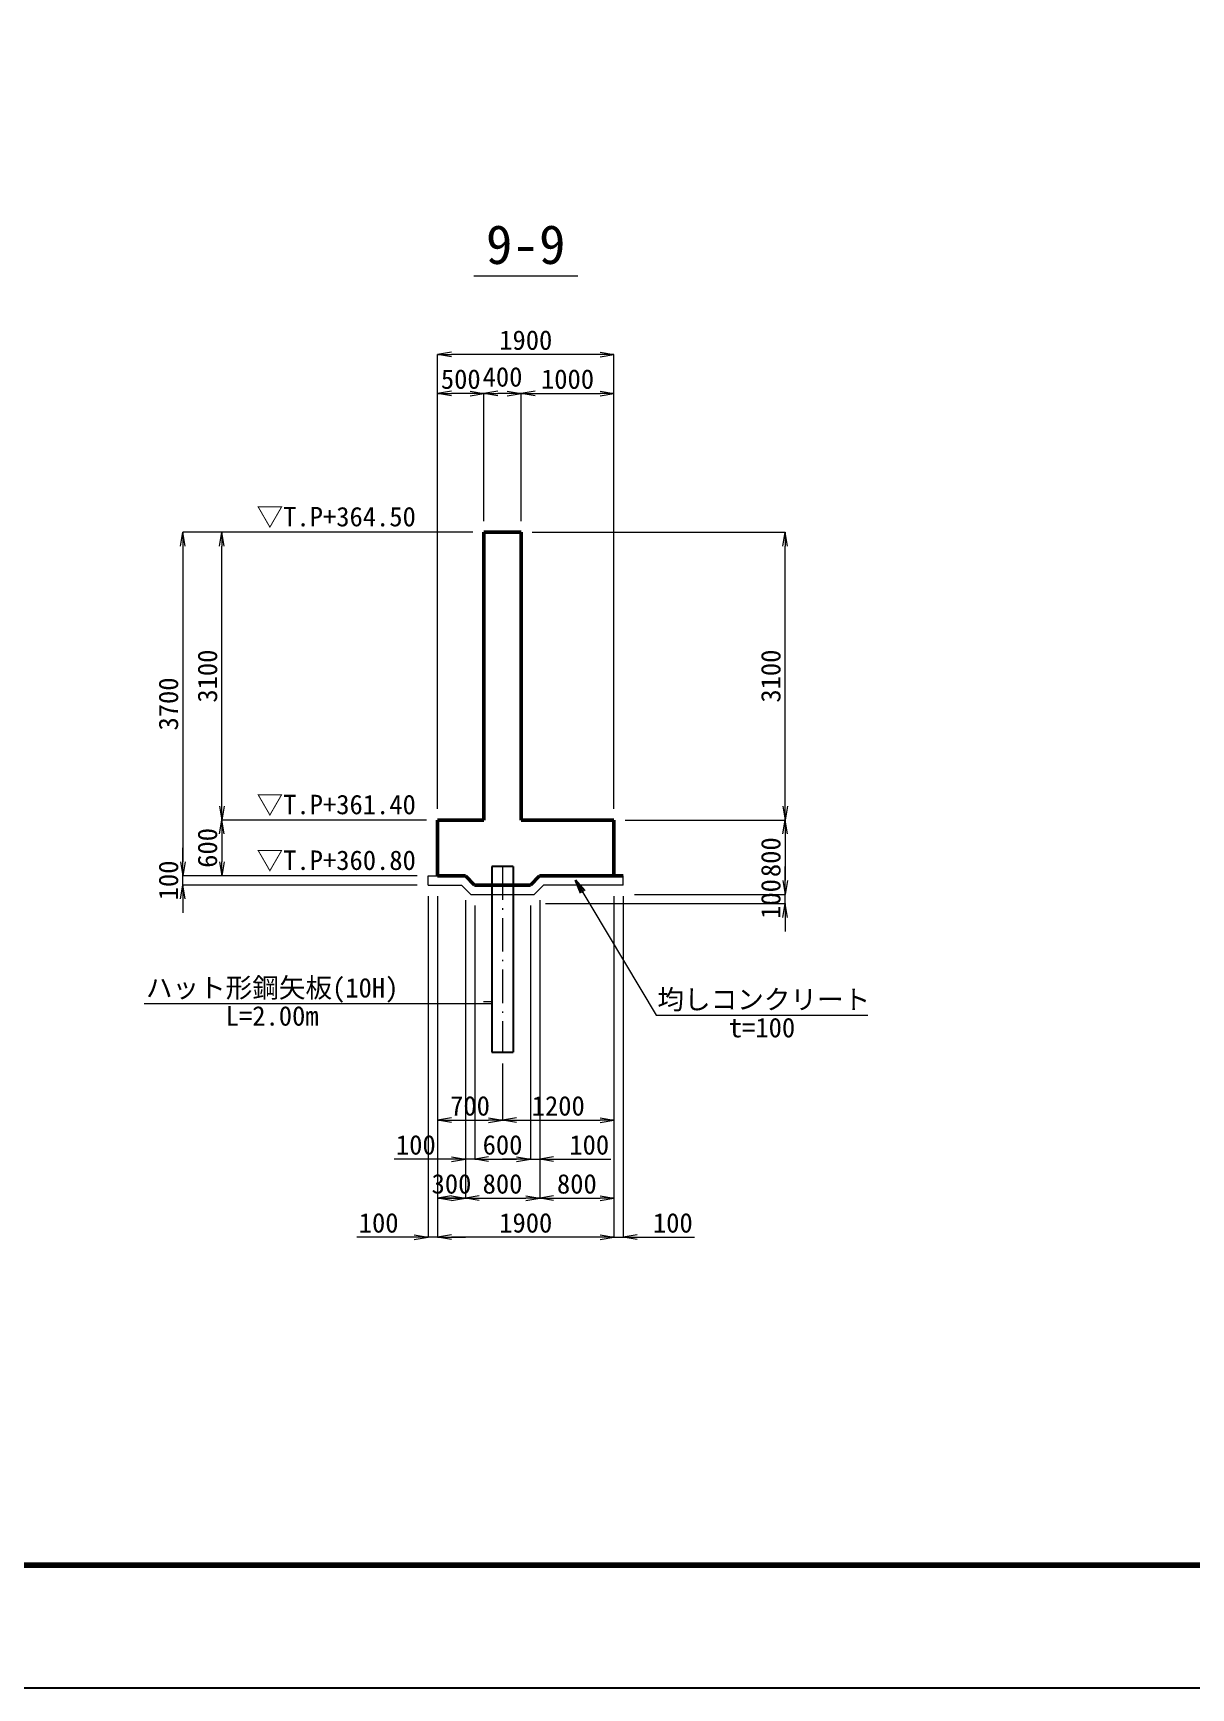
# Model space of a CAD drawing. Header units: millimetres. Extents: x 156724 to 219930, y -98905 to 17820.
# Drawn here: x 181938 to 194407, y -98905 to -81085 of the extents above; entities that cross this region are included whole.
import ezdxf
from ezdxf.enums import TextEntityAlignment as Align

# ---------------------------------------------------------------- set-up
doc = ezdxf.new("R2010")
doc.units = ezdxf.units.MM
doc.header["$LTSCALE"] = 60
doc.header["$PDSIZE"] = 300
doc.linetypes.add('SXF_一点短鎖線', pattern=[9.25, 6, -1.5, 0.25, -1.5])
doc.layers.get('Defpoints').update_dxf_attribs({"color": 151})
for name, color, linetype, lineweight in [('D-BMK', 2, 'SXF_一点短鎖線', 13), ('D-STR', 1, 'Continuous', 50), ('D-STR-DIM', 7, 'Continuous', 13), ('D-STR-HTXT', 7, 'Continuous', 13), ('D-STR-STR3', 4, 'Continuous', 25), ('D-STR-STR7', 1, 'Continuous', 13), ('D-STR-TXT', 7, 'Continuous', 13), ('D-TTL', 2, 'Continuous', 140), ('D-TTL-LINE', 7, 'Continuous', 13), ('D-TTL-TXT', 7, 'Continuous', 13)]:
    doc.layers.add(name, color=color, linetype=linetype, lineweight=lineweight)
doc.styles.add('MS ゴシック', font='MS Gothic.ttf')
doc.dimstyles.new('DIM-60-F', dxfattribs={"dimscale": 60, "dimtxt": 3.5, "dimasz": 2.5, "dimexe": 0, "dimexo": 2, "dimgap": 0.8, "dimtad": 1, "dimdec": 0, "dimzin": 0, "dimdsep": 46, "dimtxsty": 'MS ゴシック', "dimblk": 'OPEN', "dimcen": 0.1, "dimaunit": 1, "dimadec": 4, "dimazin": 0, "dimtfac": 1, "dimtdec": 0, "dimtmove": 2, "dimatfit": 3, "dimldrblk": 'OPEN', "dimfxl": 1, "dimtolj": 1, "dimtzin": 0, "dimlwd": -1, "dimlwe": -1, "dimarcsym": 2})

# ---------------------------------------------------------------- blocks, each defined once
blk = doc.blocks.new('_Open')
at = {"color": 0, "linetype": 'ByBlock', "lineweight": -2}
for p, q in [((-1, 0.17), (0, 0)), ((-1, -0.17), (0, 0)), ((0, 0), (-1, 0))]:
    blk.add_line(p, q, dxfattribs=at)
blk = doc.blocks.new('*D163')
at = {"layer": 'D-STR-DIM', "color": 0, "transparency": 16777216}
for p, q in [((186794, -86339), (186794, -84965)), ((187044, -84965), (186944, -84965)), ((187194, -86339), (187194, -84965))]:
    blk.add_line(p, q, dxfattribs=at)
at = {"layer": 'Defpoints', "color": 0, "transparency": 16777216}
for p in [(186794, -84965), (186794, -86459), (187194, -86459)]:
    blk.add_point(p, dxfattribs=at)
at = {"layer": 'D-STR-DIM', "color": 0, "transparency": 16777216, "xscale": 150, "yscale": 150, "zscale": 150, "rotation": 180}
blk.add_blockref('_Open', (186794, -84965), dxfattribs=at)
at = {"layer": 'D-STR-DIM', "color": 0, "transparency": 16777216, "xscale": 150, "yscale": 150, "zscale": 150}
blk.add_blockref('_Open', (187194, -84965), dxfattribs=at)
at = {"layer": 'D-STR-DIM', "color": 0, "transparency": 16777216, "insert": (186994, -84788), "char_height": 210, "attachment_point": 5, "style": 'MS ゴシック'}
blk.add_mtext('\\A1;400', dxfattribs=at)
blk = doc.blocks.new('*D164')
at = {"layer": 'D-STR-DIM', "color": 0, "transparency": 16777216}
for p, q in [((187194, -86339), (187194, -84965)), ((187344, -84965), (188044, -84965)), ((188194, -89439), (188194, -84965))]:
    blk.add_line(p, q, dxfattribs=at)
at = {"layer": 'Defpoints', "color": 0, "transparency": 16777216}
for p in [(188194, -84965), (187194, -86459), (188194, -89559)]:
    blk.add_point(p, dxfattribs=at)
at = {"layer": 'D-STR-DIM', "color": 0, "transparency": 16777216, "xscale": 150, "yscale": 150, "zscale": 150, "rotation": 180}
blk.add_blockref('_Open', (187194, -84965), dxfattribs=at)
at = {"layer": 'D-STR-DIM', "color": 0, "transparency": 16777216, "xscale": 150, "yscale": 150, "zscale": 150}
blk.add_blockref('_Open', (188194, -84965), dxfattribs=at)
at = {"layer": 'D-STR-DIM', "color": 0, "transparency": 16777216, "insert": (187694, -84812), "char_height": 210, "attachment_point": 5, "style": 'MS ゴシック'}
blk.add_mtext('\\A1;1000', dxfattribs=at)
blk = doc.blocks.new('*D165')
at = {"layer": 'D-STR-DIM', "color": 0, "transparency": 16777216}
for p, q in [((186294, -89439), (186294, -84965)), ((186644, -84965), (186444, -84965)), ((186794, -86339), (186794, -84965))]:
    blk.add_line(p, q, dxfattribs=at)
at = {"layer": 'Defpoints', "color": 0, "transparency": 16777216}
for p in [(186294, -84965), (186794, -86459), (186294, -89559)]:
    blk.add_point(p, dxfattribs=at)
at = {"layer": 'D-STR-DIM', "color": 0, "transparency": 16777216, "xscale": 150, "yscale": 150, "zscale": 150, "rotation": 180}
blk.add_blockref('_Open', (186294, -84965), dxfattribs=at)
at = {"layer": 'D-STR-DIM', "color": 0, "transparency": 16777216, "xscale": 150, "yscale": 150, "zscale": 150}
blk.add_blockref('_Open', (186794, -84965), dxfattribs=at)
at = {"layer": 'D-STR-DIM', "color": 0, "transparency": 16777216, "insert": (186544, -84812), "char_height": 210, "attachment_point": 5, "style": 'MS ゴシック'}
blk.add_mtext('\\A1;500', dxfattribs=at)
blk = doc.blocks.new('*D166')
at = {"layer": 'D-STR-DIM', "color": 0, "transparency": 16777216}
for p, q in [((186294, -89439), (186294, -84545)), ((188044, -84545), (186444, -84545)), ((188194, -89439), (188194, -84545))]:
    blk.add_line(p, q, dxfattribs=at)
at = {"layer": 'Defpoints', "color": 0, "transparency": 16777216}
for p in [(186294, -84545), (186294, -89559), (188194, -89559)]:
    blk.add_point(p, dxfattribs=at)
at = {"layer": 'D-STR-DIM', "color": 0, "transparency": 16777216, "xscale": 150, "yscale": 150, "zscale": 150, "rotation": 180}
blk.add_blockref('_Open', (186294, -84545), dxfattribs=at)
at = {"layer": 'D-STR-DIM', "color": 0, "transparency": 16777216, "xscale": 150, "yscale": 150, "zscale": 150}
blk.add_blockref('_Open', (188194, -84545), dxfattribs=at)
at = {"layer": 'D-STR-DIM', "color": 0, "transparency": 16777216, "insert": (187244, -84392), "char_height": 210, "attachment_point": 5, "style": 'MS ゴシック'}
blk.add_mtext('\\A1;1900', dxfattribs=at)
blk = doc.blocks.new('*D167')
at = {"layer": 'D-STR-DIM', "color": 0, "transparency": 16777216}
for p, q in [((188314, -89559), (190037, -89559)), ((190037, -89709), (190037, -90209)), ((188414, -90359), (190037, -90359))]:
    blk.add_line(p, q, dxfattribs=at)
at = {"layer": 'Defpoints', "color": 0, "transparency": 16777216}
for p in [(188194, -89559), (188294, -90359), (190037, -90359)]:
    blk.add_point(p, dxfattribs=at)
at = {"layer": 'D-STR-DIM', "color": 0, "transparency": 16777216, "xscale": 150, "yscale": 150, "zscale": 150}
for p, rotation in [((190037, -89559), 90), ((190037, -90359), 270)]:
    blk.add_blockref('_Open', p, dxfattribs=dict(at, rotation=rotation))
at = {"layer": 'D-STR-DIM', "color": 0, "transparency": 16777216, "insert": (189884, -89959), "char_height": 210, "attachment_point": 5, "rotation": 90, "style": 'MS ゴシック'}
blk.add_mtext('\\A1;800', dxfattribs=at)
blk = doc.blocks.new('*D168')
at = {"layer": 'D-STR-DIM', "color": 0, "transparency": 16777216}
for p, q in [((187314, -86459), (190037, -86459)), ((190037, -89409), (190037, -86609)), ((188314, -89559), (190037, -89559))]:
    blk.add_line(p, q, dxfattribs=at)
at = {"layer": 'Defpoints', "color": 0, "transparency": 16777216}
for p in [(187194, -86459), (190037, -86459), (188194, -89559)]:
    blk.add_point(p, dxfattribs=at)
at = {"layer": 'D-STR-DIM', "color": 0, "transparency": 16777216, "xscale": 150, "yscale": 150, "zscale": 150}
for p, rotation in [((190037, -86459), 90), ((190037, -89559), 270)]:
    blk.add_blockref('_Open', p, dxfattribs=dict(at, rotation=rotation))
at = {"layer": 'D-STR-DIM', "color": 0, "transparency": 16777216, "insert": (189884, -88009), "char_height": 210, "attachment_point": 5, "rotation": 90, "style": 'MS ゴシック'}
blk.add_mtext('\\A1;3100', dxfattribs=at)
blk = doc.blocks.new('*D169')
at = {"layer": 'D-STR-DIM', "color": 0, "transparency": 16777216}
for p, q in [((190037, -90209), (190037, -90059)), ((187455, -90459), (190037, -90459)), ((188414, -90359), (190037, -90359)), ((190037, -90459), (190037, -90359)), ((190037, -90609), (190037, -90759))]:
    blk.add_line(p, q, dxfattribs=at)
at = {"layer": 'Defpoints', "color": 0, "transparency": 16777216}
for p in [(187335, -90459), (188294, -90359), (190037, -90359)]:
    blk.add_point(p, dxfattribs=at)
at = {"layer": 'D-STR-DIM', "color": 0, "transparency": 16777216, "xscale": 150, "yscale": 150, "zscale": 150}
for p, rotation in [((190037, -90359), 270), ((190037, -90459), 90)]:
    blk.add_blockref('_Open', p, dxfattribs=dict(at, rotation=rotation))
at = {"layer": 'D-STR-DIM', "color": 0, "transparency": 16777216, "insert": (189884, -90409), "char_height": 210, "attachment_point": 5, "rotation": 90, "style": 'MS ゴシック'}
blk.add_mtext('\\A1;100', dxfattribs=at)
blk = doc.blocks.new('*D170')
at = {"layer": 'D-STR-DIM', "color": 0, "transparency": 16777216}
for p, q in [((186174, -89559), (183970, -89559)), ((183970, -89709), (183970, -90009)), ((186073, -90159), (183970, -90159))]:
    blk.add_line(p, q, dxfattribs=at)
at = {"layer": 'Defpoints', "color": 0, "transparency": 16777216}
for p in [(186294, -89559), (183970, -90159), (186193, -90159)]:
    blk.add_point(p, dxfattribs=at)
at = {"layer": 'D-STR-DIM', "color": 0, "transparency": 16777216, "xscale": 150, "yscale": 150, "zscale": 150}
for p, rotation in [((183970, -89559), 90), ((183970, -90159), 270)]:
    blk.add_blockref('_Open', p, dxfattribs=dict(at, rotation=rotation))
at = {"layer": 'D-STR-DIM', "color": 0, "transparency": 16777216, "insert": (183817, -89859), "char_height": 210, "attachment_point": 5, "rotation": 90, "style": 'MS ゴシック'}
blk.add_mtext('\\A1;600', dxfattribs=at)
blk = doc.blocks.new('*D171')
at = {"layer": 'D-STR-DIM', "color": 0, "transparency": 16777216}
for p, q in [((186674, -86459), (183970, -86459)), ((183970, -89409), (183970, -86609)), ((186174, -89559), (183970, -89559))]:
    blk.add_line(p, q, dxfattribs=at)
at = {"layer": 'Defpoints', "color": 0, "transparency": 16777216}
for p in [(183970, -86459), (186794, -86459), (186294, -89559)]:
    blk.add_point(p, dxfattribs=at)
at = {"layer": 'D-STR-DIM', "color": 0, "transparency": 16777216, "xscale": 150, "yscale": 150, "zscale": 150}
for p, rotation in [((183970, -86459), 90), ((183970, -89559), 270)]:
    blk.add_blockref('_Open', p, dxfattribs=dict(at, rotation=rotation))
at = {"layer": 'D-STR-DIM', "color": 0, "transparency": 16777216, "insert": (183817, -88009), "char_height": 210, "attachment_point": 5, "rotation": 90, "style": 'MS ゴシック'}
blk.add_mtext('\\A1;3100', dxfattribs=at)
blk = doc.blocks.new('*D172')
at = {"layer": 'D-STR-DIM', "color": 0, "transparency": 16777216}
for p, q in [((186674, -86459), (183550, -86459)), ((183550, -86609), (183550, -90009)), ((186073, -90159), (183550, -90159))]:
    blk.add_line(p, q, dxfattribs=at)
at = {"layer": 'Defpoints', "color": 0, "transparency": 16777216}
for p in [(186794, -86459), (183550, -90159), (186193, -90159)]:
    blk.add_point(p, dxfattribs=at)
at = {"layer": 'D-STR-DIM', "color": 0, "transparency": 16777216, "xscale": 150, "yscale": 150, "zscale": 150}
for p, rotation in [((183550, -86459), 90), ((183550, -90159), 270)]:
    blk.add_blockref('_Open', p, dxfattribs=dict(at, rotation=rotation))
at = {"layer": 'D-STR-DIM', "color": 0, "transparency": 16777216, "insert": (183397, -88309), "char_height": 210, "attachment_point": 5, "rotation": 90, "style": 'MS ゴシック'}
blk.add_mtext('\\A1;3700', dxfattribs=at)
blk = doc.blocks.new('*D173')
at = {"layer": 'D-STR-DIM', "color": 0, "transparency": 16777216}
for p, q in [((183550, -90009), (183550, -89859)), ((186073, -90159), (183550, -90159)), ((183550, -90259), (183550, -90159)), ((186074, -90259), (183550, -90259)), ((183550, -90409), (183550, -90559))]:
    blk.add_line(p, q, dxfattribs=at)
at = {"layer": 'Defpoints', "color": 0, "transparency": 16777216}
for p in [(183550, -90159), (186193, -90159), (186194, -90259)]:
    blk.add_point(p, dxfattribs=at)
at = {"layer": 'D-STR-DIM', "color": 0, "transparency": 16777216, "xscale": 150, "yscale": 150, "zscale": 150}
for p, rotation in [((183550, -90159), 270), ((183550, -90259), 90)]:
    blk.add_blockref('_Open', p, dxfattribs=dict(at, rotation=rotation))
at = {"layer": 'D-STR-DIM', "color": 0, "transparency": 16777216, "insert": (183397, -90209), "char_height": 210, "attachment_point": 5, "rotation": 90, "style": 'MS ゴシック'}
blk.add_mtext('\\A1;100', dxfattribs=at)
blk = doc.blocks.new('*D174')
at = {"layer": 'D-STR-DIM', "color": 0, "transparency": 16777216}
for p, q in [((186594, -90421), (186594, -93631)), ((187394, -90421), (187394, -93631)), ((186744, -93631), (187244, -93631))]:
    blk.add_line(p, q, dxfattribs=at)
at = {"layer": 'Defpoints', "color": 0, "transparency": 16777216}
for p in [(186594, -90301), (187394, -90301), (187394, -93631)]:
    blk.add_point(p, dxfattribs=at)
at = {"layer": 'D-STR-DIM', "color": 0, "transparency": 16777216, "xscale": 150, "yscale": 150, "zscale": 150, "rotation": 180}
blk.add_blockref('_Open', (186594, -93631), dxfattribs=at)
at = {"layer": 'D-STR-DIM', "color": 0, "transparency": 16777216, "xscale": 150, "yscale": 150, "zscale": 150}
blk.add_blockref('_Open', (187394, -93631), dxfattribs=at)
at = {"layer": 'D-STR-DIM', "color": 0, "transparency": 16777216, "insert": (186994, -93478), "char_height": 210, "attachment_point": 5, "style": 'MS ゴシック'}
blk.add_mtext('\\A1;800', dxfattribs=at)
blk = doc.blocks.new('*D175')
at = {"layer": 'D-STR-DIM', "color": 0, "transparency": 16777216}
for p, q in [((186694, -90479), (186694, -93211)), ((187294, -90479), (187294, -93211)), ((186844, -93211), (187144, -93211))]:
    blk.add_line(p, q, dxfattribs=at)
at = {"layer": 'Defpoints', "color": 0, "transparency": 16777216}
for p in [(186694, -90359), (187294, -90359), (187294, -93211)]:
    blk.add_point(p, dxfattribs=at)
at = {"layer": 'D-STR-DIM', "color": 0, "transparency": 16777216, "xscale": 150, "yscale": 150, "zscale": 150, "rotation": 180}
blk.add_blockref('_Open', (186694, -93211), dxfattribs=at)
at = {"layer": 'D-STR-DIM', "color": 0, "transparency": 16777216, "xscale": 150, "yscale": 150, "zscale": 150}
blk.add_blockref('_Open', (187294, -93211), dxfattribs=at)
at = {"layer": 'D-STR-DIM', "color": 0, "transparency": 16777216, "insert": (186994, -93058), "char_height": 210, "attachment_point": 5, "style": 'MS ゴシック'}
blk.add_mtext('\\A1;600', dxfattribs=at)
blk = doc.blocks.new('*D176')
at = {"layer": 'D-STR-DIM', "color": 0, "transparency": 16777216}
for p, q in [((186594, -90421), (186594, -93211)), ((186694, -90479), (186694, -93211)), ((186444, -93211), (185826, -93211)), ((186694, -93211), (186594, -93211)), ((186844, -93211), (186994, -93211))]:
    blk.add_line(p, q, dxfattribs=at)
at = {"layer": 'Defpoints', "color": 0, "transparency": 16777216}
for p in [(186594, -90301), (186694, -90359), (186694, -93211)]:
    blk.add_point(p, dxfattribs=at)
at = {"layer": 'D-STR-DIM', "color": 0, "transparency": 16777216, "xscale": 150, "yscale": 150, "zscale": 150}
blk.add_blockref('_Open', (186594, -93211), dxfattribs=at)
at = {"layer": 'D-STR-DIM', "color": 0, "transparency": 16777216, "xscale": 150, "yscale": 150, "zscale": 150, "rotation": 180}
blk.add_blockref('_Open', (186694, -93211), dxfattribs=at)
at = {"layer": 'D-STR-DIM', "color": 0, "transparency": 16777216, "insert": (186060, -93058), "char_height": 210, "attachment_point": 5, "style": 'MS ゴシック'}
blk.add_mtext('\\A1;100', dxfattribs=at)
blk = doc.blocks.new('*D177')
at = {"layer": 'D-STR-DIM', "color": 0, "transparency": 16777216}
for p, q in [((187294, -90479), (187294, -93211)), ((187394, -90421), (187394, -93211)), ((187144, -93211), (186994, -93211)), ((187294, -93211), (187394, -93211)), ((187544, -93211), (188162, -93211))]:
    blk.add_line(p, q, dxfattribs=at)
at = {"layer": 'Defpoints', "color": 0, "transparency": 16777216}
for p in [(187394, -90301), (187294, -90359), (187294, -93211)]:
    blk.add_point(p, dxfattribs=at)
at = {"layer": 'D-STR-DIM', "color": 0, "transparency": 16777216, "xscale": 150, "yscale": 150, "zscale": 150}
blk.add_blockref('_Open', (187294, -93211), dxfattribs=at)
at = {"layer": 'D-STR-DIM', "color": 0, "transparency": 16777216, "xscale": 150, "yscale": 150, "zscale": 150, "rotation": 180}
blk.add_blockref('_Open', (187394, -93211), dxfattribs=at)
at = {"layer": 'D-STR-DIM', "color": 0, "transparency": 16777216, "insert": (187928, -93058), "char_height": 210, "attachment_point": 5, "style": 'MS ゴシック'}
blk.add_mtext('\\A1;100', dxfattribs=at)
blk = doc.blocks.new('*D178')
at = {"layer": 'D-STR-DIM', "color": 0, "transparency": 16777216}
for p, q in [((187394, -90421), (187394, -93631)), ((188194, -90379), (188194, -93631)), ((187544, -93631), (188044, -93631))]:
    blk.add_line(p, q, dxfattribs=at)
at = {"layer": 'Defpoints', "color": 0, "transparency": 16777216}
for p in [(187394, -90301), (188194, -90259), (188194, -93631)]:
    blk.add_point(p, dxfattribs=at)
at = {"layer": 'D-STR-DIM', "color": 0, "transparency": 16777216, "xscale": 150, "yscale": 150, "zscale": 150, "rotation": 180}
blk.add_blockref('_Open', (187394, -93631), dxfattribs=at)
at = {"layer": 'D-STR-DIM', "color": 0, "transparency": 16777216, "xscale": 150, "yscale": 150, "zscale": 150}
blk.add_blockref('_Open', (188194, -93631), dxfattribs=at)
at = {"layer": 'D-STR-DIM', "color": 0, "transparency": 16777216, "insert": (187794, -93478), "char_height": 210, "attachment_point": 5, "style": 'MS ゴシック'}
blk.add_mtext('\\A1;800', dxfattribs=at)
blk = doc.blocks.new('*D179')
at = {"layer": 'D-STR-DIM', "color": 0, "transparency": 16777216}
for p, q in [((186294, -90379), (186294, -93631)), ((186594, -90421), (186594, -93631)), ((186594, -93631), (186294, -93631)), ((186444, -93631), (186294, -93631)), ((186444, -93631), (186594, -93631))]:
    blk.add_line(p, q, dxfattribs=at)
at = {"layer": 'Defpoints', "color": 0, "transparency": 16777216}
for p in [(186294, -90259), (186594, -90301), (186294, -93631)]:
    blk.add_point(p, dxfattribs=at)
at = {"layer": 'D-STR-DIM', "color": 0, "transparency": 16777216, "xscale": 150, "yscale": 150, "zscale": 150, "rotation": 180}
blk.add_blockref('_Open', (186294, -93631), dxfattribs=at)
at = {"layer": 'D-STR-DIM', "color": 0, "transparency": 16777216, "xscale": 150, "yscale": 150, "zscale": 150}
blk.add_blockref('_Open', (186594, -93631), dxfattribs=at)
at = {"layer": 'D-STR-DIM', "color": 0, "transparency": 16777216, "insert": (186444, -93478), "char_height": 210, "attachment_point": 5, "style": 'MS ゴシック'}
blk.add_mtext('\\A1;300', dxfattribs=at)
blk = doc.blocks.new('*D180')
at = {"layer": 'D-STR-DIM', "color": 0, "transparency": 16777216}
for p, q in [((186294, -90379), (186294, -94051)), ((188194, -90379), (188194, -94051)), ((188044, -94051), (186444, -94051))]:
    blk.add_line(p, q, dxfattribs=at)
at = {"layer": 'Defpoints', "color": 0, "transparency": 16777216}
for p in [(186294, -90259), (188194, -90259), (186294, -94051)]:
    blk.add_point(p, dxfattribs=at)
at = {"layer": 'D-STR-DIM', "color": 0, "transparency": 16777216, "xscale": 150, "yscale": 150, "zscale": 150, "rotation": 180}
blk.add_blockref('_Open', (186294, -94051), dxfattribs=at)
at = {"layer": 'D-STR-DIM', "color": 0, "transparency": 16777216, "xscale": 150, "yscale": 150, "zscale": 150}
blk.add_blockref('_Open', (188194, -94051), dxfattribs=at)
at = {"layer": 'D-STR-DIM', "color": 0, "transparency": 16777216, "insert": (187244, -93898), "char_height": 210, "attachment_point": 5, "style": 'MS ゴシック'}
blk.add_mtext('\\A1;1900', dxfattribs=at)
blk = doc.blocks.new('*D181')
at = {"layer": 'D-STR-DIM', "color": 0, "transparency": 16777216}
for p, q in [((188194, -90379), (188194, -94051)), ((188294, -90379), (188294, -94051)), ((188044, -94051), (187894, -94051)), ((188194, -94051), (188294, -94051)), ((188444, -94051), (189062, -94051))]:
    blk.add_line(p, q, dxfattribs=at)
at = {"layer": 'Defpoints', "color": 0, "transparency": 16777216}
for p in [(188194, -90259), (188294, -90259), (188294, -94051)]:
    blk.add_point(p, dxfattribs=at)
at = {"layer": 'D-STR-DIM', "color": 0, "transparency": 16777216, "xscale": 150, "yscale": 150, "zscale": 150}
blk.add_blockref('_Open', (188194, -94051), dxfattribs=at)
at = {"layer": 'D-STR-DIM', "color": 0, "transparency": 16777216, "xscale": 150, "yscale": 150, "zscale": 150, "rotation": 180}
blk.add_blockref('_Open', (188294, -94051), dxfattribs=at)
at = {"layer": 'D-STR-DIM', "color": 0, "transparency": 16777216, "insert": (188828, -93898), "char_height": 210, "attachment_point": 5, "style": 'MS ゴシック'}
blk.add_mtext('\\A1;100', dxfattribs=at)
blk = doc.blocks.new('*D182')
at = {"layer": 'D-STR-DIM', "color": 0, "transparency": 16777216}
for p, q in [((186194, -90379), (186194, -94051)), ((186294, -90379), (186294, -94051)), ((186044, -94051), (185426, -94051)), ((186294, -94051), (186194, -94051)), ((186444, -94051), (186594, -94051))]:
    blk.add_line(p, q, dxfattribs=at)
at = {"layer": 'Defpoints', "color": 0, "transparency": 16777216}
for p in [(186194, -90259), (186294, -90259), (186194, -94051)]:
    blk.add_point(p, dxfattribs=at)
at = {"layer": 'D-STR-DIM', "color": 0, "transparency": 16777216, "xscale": 150, "yscale": 150, "zscale": 150}
blk.add_blockref('_Open', (186194, -94051), dxfattribs=at)
at = {"layer": 'D-STR-DIM', "color": 0, "transparency": 16777216, "xscale": 150, "yscale": 150, "zscale": 150, "rotation": 180}
blk.add_blockref('_Open', (186294, -94051), dxfattribs=at)
at = {"layer": 'D-STR-DIM', "color": 0, "transparency": 16777216, "insert": (185660, -93898), "char_height": 210, "attachment_point": 5, "style": 'MS ゴシック'}
blk.add_mtext('\\A1;100', dxfattribs=at)
blk = doc.blocks.new('*D183')
at = {"layer": 'D-STR-DIM', "color": 0, "transparency": 16777216}
for p, q in [((186294, -90379), (186294, -92791)), ((186994, -92179), (186994, -92791)), ((186444, -92791), (186844, -92791))]:
    blk.add_line(p, q, dxfattribs=at)
at = {"layer": 'Defpoints', "color": 0, "transparency": 16777216}
for p in [(186294, -90259), (186994, -92059), (186994, -92791)]:
    blk.add_point(p, dxfattribs=at)
at = {"layer": 'D-STR-DIM', "color": 0, "transparency": 16777216, "xscale": 150, "yscale": 150, "zscale": 150, "rotation": 180}
blk.add_blockref('_Open', (186294, -92791), dxfattribs=at)
at = {"layer": 'D-STR-DIM', "color": 0, "transparency": 16777216, "xscale": 150, "yscale": 150, "zscale": 150}
blk.add_blockref('_Open', (186994, -92791), dxfattribs=at)
at = {"layer": 'D-STR-DIM', "color": 0, "transparency": 16777216, "insert": (186644, -92638), "char_height": 210, "attachment_point": 5, "style": 'MS ゴシック'}
blk.add_mtext('\\A1;700', dxfattribs=at)
blk = doc.blocks.new('*D184')
at = {"layer": 'D-STR-DIM', "color": 0, "transparency": 16777216}
for p, q in [((188194, -90379), (188194, -92791)), ((186994, -92179), (186994, -92791)), ((187144, -92791), (188044, -92791))]:
    blk.add_line(p, q, dxfattribs=at)
at = {"layer": 'Defpoints', "color": 0, "transparency": 16777216}
for p in [(188194, -90259), (186994, -92059), (188194, -92791)]:
    blk.add_point(p, dxfattribs=at)
at = {"layer": 'D-STR-DIM', "color": 0, "transparency": 16777216, "xscale": 150, "yscale": 150, "zscale": 150, "rotation": 180}
blk.add_blockref('_Open', (186994, -92791), dxfattribs=at)
at = {"layer": 'D-STR-DIM', "color": 0, "transparency": 16777216, "xscale": 150, "yscale": 150, "zscale": 150}
blk.add_blockref('_Open', (188194, -92791), dxfattribs=at)
at = {"layer": 'D-STR-DIM', "color": 0, "transparency": 16777216, "insert": (187594, -92638), "char_height": 210, "attachment_point": 5, "style": 'MS ゴシック'}
blk.add_mtext('\\A1;1200', dxfattribs=at)

msp = doc.modelspace()

# ---------------------------------------------------------------- linework, layer by layer
at = {"layer": 'D-BMK'}
msp.add_line((186993.7, -90059.5), (186993.7, -92059.5), dxfattribs=at)
at = {"layer": 'D-STR'}
for p, q in [((186793.7, -86459.5), (187193.7, -86459.5)), ((186793.7, -86459.5), (186793.7, -89559.5)), ((187193.7, -86459.5), (187193.7, -89559.5)), ((186793.7, -89559.5), (186293.7, -89559.5)), ((186293.7, -89559.5), (186293.7, -90159.5)), ((188193.7, -89559.5), (187193.7, -89559.5)), ((188193.7, -89559.5), (188193.7, -90159.5)), ((186293.7, -90159.5), (186593.7, -90159.5)), ((186693.7, -90259.5), (186593.7, -90159.5)), ((187293.7, -90259.5), (187393.7, -90159.5)), ((188193.7, -90159.5), (187393.7, -90159.5)), ((188293.7, -90159.5), (188193.7, -90159.5)), ((186693.7, -90259.5), (187293.7, -90259.5))]:
    msp.add_line(p, q, dxfattribs=at)
at = {"layer": 'D-STR-HTXT'}
for p, q in [((183133, -91532.9), (185893, -91532.9)), ((185893, -91532.9), (186878.7, -91532.9)), ((186878.7, -91514.9), (186788.7, -91514.9)), ((188648.5, -91658.8), (190928.5, -91658.8))]:
    msp.add_line(p, q, dxfattribs=at)
at = {"layer": 'D-STR-STR3'}
for p, q in [((187108.7, -90059.5), (186878.7, -90059.5)), ((186878.7, -90059.5), (186878.7, -92059.5)), ((187108.7, -90059.5), (187108.7, -92059.5)), ((186878.7, -92059.5), (187108.7, -92059.5))]:
    msp.add_line(p, q, dxfattribs=at)
at = {"layer": 'D-STR-STR7'}
for p, q in [((186193.7, -90259.5), (186193.7, -90159.5)), ((186193.7, -90159.5), (186293.7, -90159.5)), ((188293.7, -90259.5), (188293.7, -90159.5)), ((186193.7, -90259.5), (186552.3, -90259.5)), ((186652.3, -90359.5), (186552.3, -90259.5)), ((187335.1, -90359.5), (187435.1, -90259.5)), ((188293.7, -90259.5), (187435.1, -90259.5)), ((186652.3, -90359.5), (187335.1, -90359.5))]:
    msp.add_line(p, q, dxfattribs=at)
at = {"layer": 'D-TTL'}
msp.add_lwpolyline([(170699.5, -64584.6), (170699.5, -97584.6), (218699.5, -97584.6), (218699.5, -64584.6)], close=True, dxfattribs=at)
at = {"layer": 'D-TTL-LINE'}
msp.add_line((186683.7, -83696.9), (187803.7, -83696.9), dxfattribs=at)
at = {"layer": 'Defpoints', "color": 1}
msp.add_lwpolyline([(169469.5, -63264.6), (169469.5, -98904.6), (219929.5, -98904.6), (219929.5, -63264.6)], close=True, dxfattribs=at)

# ---------------------------------------------------------------- texts
at = {"layer": 'D-STR-TXT', "style": 'MS ゴシック'}
for s, p in [('▽T.P+364.50', (185202.8, -86459.5)), ('▽T.P+361.40', (185202.8, -89559.5)), ('▽T.P+360.80', (185202.8, -90159.5)), ('ハット形鋼矢板(10H)', (184513, -91532.9)), ('均しコンクリート', (189807.7, -91658.8))]:
    msp.add_text(s, height=210, dxfattribs=at).set_placement(p, align=Align.BOTTOM_CENTER)
for s, p in [('L=2.00m', (184513, -91562.9)), ('t=100', (189788.5, -91688.8))]:
    msp.add_text(s, height=210, dxfattribs=at).set_placement(p, align=Align.TOP_CENTER)
at = {"layer": 'D-TTL-TXT', "style": 'MS ゴシック'}
msp.add_text('9-9', height=420, dxfattribs=at).set_placement((187243.7, -83696.9), align=Align.BOTTOM_CENTER)

# ---------------------------------------------------------------- dimensions: what is measured, and where the dimension line sits
at = {"layer": 'D-STR-DIM'}
for base, p1, p2, picture, middle in [((186293.7, -84545.5), (188193.7, -89559.5), (186293.7, -89559.5), '*D166', (187243.7, -84392.5)), ((186293.7, -84965.5), (186793.7, -86459.5), (186293.7, -89559.5), '*D165', (186543.7, -84812.5)), ((186793.7, -84965.5), (187193.7, -86459.5), (186793.7, -86459.5), '*D163', (186993.7, -84788.5)), ((188193.7, -84965.5), (187193.7, -86459.5), (188193.7, -89559.5), '*D164', (187693.7, -84812.5)), ((186293.7, -94051.3), (188193.7, -90259.5), (186293.7, -90259.5), '*D180', (187243.7, -93898.3)), ((186993.7, -92791.3), (186293.7, -90259.5), (186993.7, -92059.5), '*D183', (186643.7, -92638.3)), ((187393.7, -93631.3), (186593.7, -90300.9), (187393.7, -90300.9), '*D174', (186993.7, -93478.3)), ((188193.7, -92791.3), (186993.7, -92059.5), (188193.7, -90259.5), '*D184', (187593.7, -92638.3)), ((188193.7, -93631.3), (187393.7, -90300.9), (188193.7, -90259.5), '*D178', (187793.7, -93478.3)), ((187293.7, -93211.3), (186693.7, -90359.5), (187293.7, -90359.5), '*D175', (186993.7, -93058.3))]:
    dim = msp.add_linear_dim(base=base, p1=p1, p2=p2, dimstyle='DIM-60-F', dxfattribs=at)
    dim.commit()
    dim.dimension.update_dxf_attribs({"geometry": picture, "text_midpoint": middle})
for base, p1, p2, picture, middle in [((183550.4, -90159.5), (186793.7, -86459.5), (186192.7, -90159.5), '*D172', (183397.4, -88309.5)), ((183970.4, -86459.5), (186293.7, -89559.5), (186793.7, -86459.5), '*D171', (183817.4, -88009.5)), ((190037, -86459.5), (188193.7, -89559.5), (187193.7, -86459.5), '*D168', (189884, -88009.5)), ((183970.4, -90159.5), (186293.7, -89559.5), (186192.7, -90159.5), '*D170', (183817.4, -89859.5)), ((190037, -90359.5), (188193.7, -89559.5), (188293.7, -90359.5), '*D167', (189884, -89959.5))]:
    dim = msp.add_linear_dim(base=base, p1=p1, p2=p2, angle=90, dimstyle='DIM-60-F', dxfattribs=at)
    dim.commit()
    dim.dimension.update_dxf_attribs({"geometry": picture, "text_midpoint": middle})
for base, p1, p2, angle, picture, middle in [((183550.4, -90159.5), (186193.7, -90259.5), (186192.7, -90159.5), 90, '*D173', (183550.4, -90209.5)), ((190037, -90359.5), (187335.1, -90459.5), (188293.7, -90359.5), 90, '*D169', (190037, -90409.5)), ((186193.7, -94051.3), (186293.7, -90259.5), (186193.7, -90259.5), 180, '*D182', (185659.7, -94051.3)), ((187293.7, -93211.3), (187393.7, -90300.9), (187293.7, -90359.5), 180, '*D177', (187927.7, -93211.3))]:
    dim = msp.add_linear_dim(base=base, p1=p1, p2=p2, angle=angle, dimstyle='DIM-60-F', override={"dimtmove": 0}, dxfattribs=at)
    dim.commit()
    dim.dimension.update_dxf_attribs({"geometry": picture, "text_midpoint": middle, "dimtype": 160})
for base, p1, p2, picture, middle in [((186693.7, -93211.3), (186593.7, -90300.9), (186693.7, -90359.5), '*D176', (186059.7, -93211.3)), ((188293.7, -94051.3), (188193.7, -90259.5), (188293.7, -90259.5), '*D181', (188827.7, -94051.3))]:
    dim = msp.add_linear_dim(base=base, p1=p1, p2=p2, dimstyle='DIM-60-F', override={"dimtmove": 0}, dxfattribs=at)
    dim.commit()
    dim.dimension.update_dxf_attribs({"geometry": picture, "text_midpoint": middle, "dimtype": 160})
dim = msp.add_linear_dim(base=(186293.7, -93631.3), p1=(186593.7, -90300.9), p2=(186293.7, -90259.5), dimstyle='DIM-60-F', override={"dimtix": 1}, dxfattribs=at)
dim.commit()
dim.dimension.update_dxf_attribs({"geometry": '*D179', "text_midpoint": (186443.7, -93478.3)})

# ---------------------------------------------------------------- leaders
at = {"layer": 'D-STR-HTXT'}
msp.add_leader([(187780.5, -90205.5), (188648.5, -91658.8)], dimstyle='DIM-60-F', override={"dimtad": 0}, dxfattribs=at)

doc.saveas('drawing.dxf')
